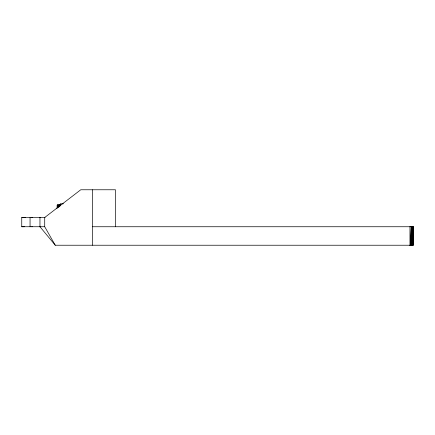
<?xml version="1.0" encoding="UTF-8"?>
<svg xmlns="http://www.w3.org/2000/svg" width="435" height="435" viewBox="0 0 435 435"><rect width="100%" height="100%" fill="white"/><g stroke="black" fill="none" stroke-linecap="round" stroke-linejoin="round"><path stroke-width="0.65" d="M24.425 226.738L21.75 226.738L21.75 217.5L45.061 217.5M30.058 226.738L30.058 217.5M39.96 217.5L39.96 226.733L55.256 245.231L413.25 245.231L413.25 226.744L92.611 226.744M55.256 245.231L44.713 226.733L44.713 217.5L80.752 189.769L115.465 189.769L115.465 226.744M409.96 245.231L409.96 226.744L410.917 245.231L411.814 226.744L412.081 245.231L412.326 239.005M412.32 245.231L412.326 226.744M412.472 245.231L412.472 226.744M413.032 245.231L412.668 229.441L413.136 229.43L413.032 226.744M413.185 245.231L413.103 226.744M410.917 245.231L411.227 226.744M59.209 206.821L59.242 205.119L60.193 205.113M413.032 230.708L413.185 226.744M56.996 208.523L57.219 205.119L59.622 205.108M60.655 204.7L60.737 203.792L63.412 203.792M58.671 207.386L59.242 205.119L60.231 205.972M59.943 205.157L60.737 203.792M412.086 242.246L412.429 242.241M410.085 245.231L410.667 245.231M60.28 205.113L57.219 205.119L57.996 207.386M60.383 205.119L57.219 205.119L60.525 205.119M31.75 217.5L32.342 217.5M40.069 217.5L39.476 217.5M21.75 226.738L44.713 226.733M31.75 226.738L32.342 226.738M40.069 226.738L39.476 226.738M410.417 245.231L410.868 245.231L410.123 245.231L411.314 245.231M25.567 217.5L21.75 217.5M410.085 226.744L410.363 226.744M92.611 189.769L92.611 245.231"/></g></svg>
